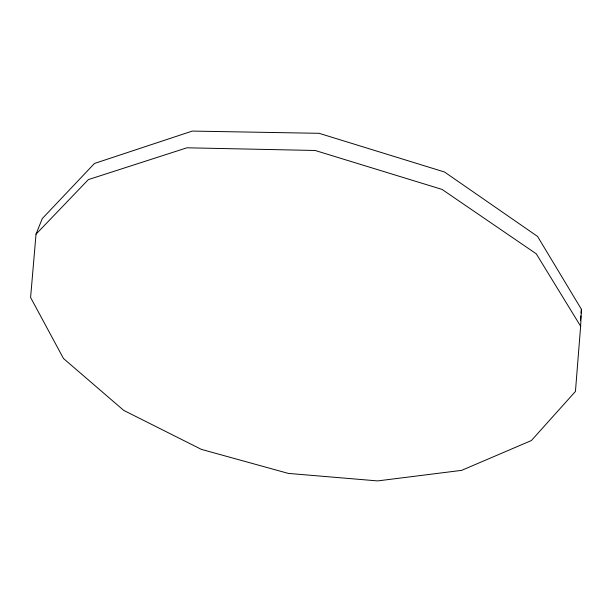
<?xml version="1.0" encoding="UTF-8"?>
<svg xmlns="http://www.w3.org/2000/svg" width="612" height="612" viewBox="0 0 612 612"><rect width="100%" height="100%" fill="white"/><g stroke="black" fill="none" stroke-linecap="round" stroke-linejoin="round"><path stroke-width="0.92" d="M580.635 326.242L581.4 309.282L537.581 236.454L444.511 172.003L319.112 133.309L192.283 131.09L94.478 163.45L42.243 218.629L36.024 234.189L30.6 297.493L63.48 358.494L123.7 410.369L201.386 449.384L288.405 473.42L377.627 480.91L461.624 470.368L531.384 440.548L575.441 391.443L580.635 326.242L536.265 253.812L442.048 189.414L315.134 150.475L186.935 147.798L88.358 179.607L36.024 234.189M580.505 320.573L580.88 315.868M581.102 313.046L581.4 309.282"/></g></svg>
